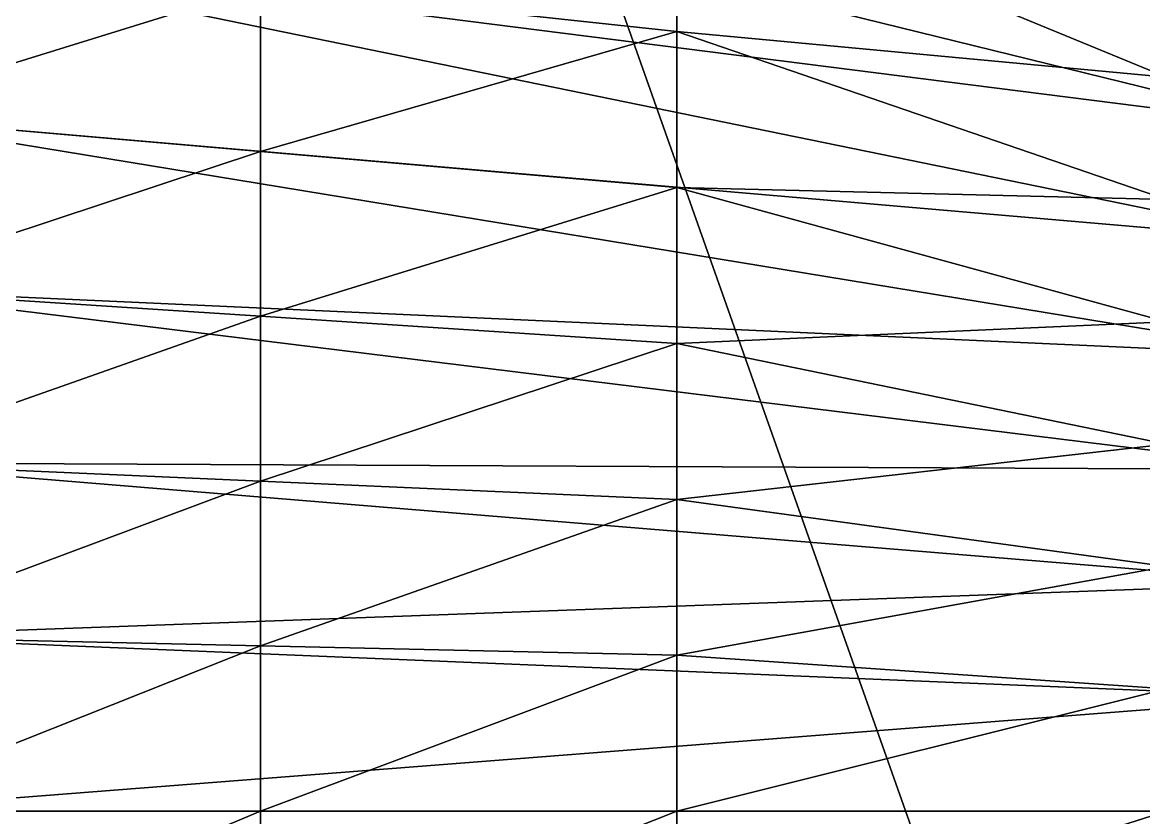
# Model space of a CAD drawing. Header units: metres. Extents: x -3 to 177, y -14 to 14.
# Drawn here: x 173.727 to 174.451, y -0.004 to 0.509 of the extents above; entities that cross this region are included whole.
import ezdxf

# ---------------------------------------------------------------- set-up
doc = ezdxf.new("R2010")
doc.units = ezdxf.units.M
doc.layers.add('FORE_PEAK', color=7, linetype='Continuous', true_color=0x74a6a7)
doc.layers.add('HULL', color=7, linetype='Continuous', true_color=0x528ba5)

msp = doc.modelspace()

# ---------------------------------------------------------------- linework, layer by layer
at = {"layer": 'FORE_PEAK'}
for points in [[(173.6125, 1.934, 15.07075), (173.6125, -1.934, 15.07075), (174.55709, -0.73185, 15.1)], [(173.6125, 1.934, 15.07075), (174.55709, -0.73185, 15.1), (174.55709, 0.73185, 15.1)], [(173.6125, 0.56106, 0.57468), (173.6125, 0.67314, 0.63308), (174.55709, 0.44129, 4.80179)], [(173.6125, 0.67314, 0.63308), (174.55709, 0.51483, 4.8492), (174.55709, 0.44129, 4.80179)], [(173.6125, 0.44899, 0.51628), (173.6125, 0.56106, 0.57468), (174.55709, 0.36775, 4.75442)], [(173.6125, 0.56106, 0.57468), (174.55709, 0.44129, 4.80179), (174.55709, 0.36775, 4.75442)], [(173.6125, 0.33691, 0.45787), (173.6125, 0.44899, 0.51628), (174.55709, 0.2942, 4.70708)], [(173.6125, 0.44899, 0.51628), (174.55709, 0.36775, 4.75442), (174.55709, 0.2942, 4.70708)], [(173.6125, 0.22484, 0.39947), (173.6125, 0.33691, 0.45787), (174.55709, 0.22065, 4.65978)], [(173.6125, 0.33691, 0.45787), (174.55709, 0.2942, 4.70708), (174.55709, 0.22065, 4.65978)], [(173.6125, 0.11276, 0.34107), (173.6125, 0.22484, 0.39947), (174.55709, 0.1471, 4.61252)], [(173.6125, 0.22484, 0.39947), (174.55709, 0.22065, 4.65978), (174.55709, 0.1471, 4.61252)], [(173.6125, 0.11276, 0.34107), (174.55709, 0.1471, 4.61252), (174.55709, 0.07355, 4.56529)], [(173.6125, 0, 0.28875), (173.6125, 0.11276, 0.34107), (174.55709, 0.07355, 4.56529)], [(173.6125, 0, 0.28875), (174.55709, 0.07355, 4.56529), (174.55709, 0, 4.5181)], [(173.6125, -0.11276, 0.34107), (173.6125, 0, 0.28875), (174.55709, 0, 4.5181)], [(173.6125, -0.11276, 0.34107), (174.55709, 0, 4.5181), (174.55709, -0.07355, 4.56529)]]:
    msp.add_3dface(points, dxfattribs=at)
at = {"layer": 'HULL'}
for points in [[(173.88125, 0.53214, 0.64659), (174.15, 0.60387, 0.78519), (174.15, 0.50322, 0.71849)], [(174.15, 0.50322, 0.71849), (174.15, 0.60387, 0.78519), (174.46625, 0.4737, 4.00119)], [(174.15, 0.60387, 0.78519), (174.46625, 0.55264, 4.05244), (174.46625, 0.4737, 4.00119)], [(173.6125, 0.44899, 0.51628), (173.6125, 0.56106, 0.57468), (173.88125, 0.53214, 0.64659)], [(173.6125, 0.44899, 0.51628), (173.88125, 0.53214, 0.64659), (173.88125, 0.42578, 0.58404)], [(173.88125, 0.42578, 0.58404), (173.88125, 0.53214, 0.64659), (174.15, 0.50322, 0.71849)], [(173.88125, 0.42578, 0.58404), (174.15, 0.50322, 0.71849), (174.15, 0.40258, 0.6518)], [(174.15, 0.40258, 0.6518), (174.15, 0.50322, 0.71849), (174.46625, 0.39475, 3.94996)], [(174.15, 0.50322, 0.71849), (174.46625, 0.4737, 4.00119), (174.46625, 0.39475, 3.94996)], [(173.6125, 0.33691, 0.45787), (173.6125, 0.44899, 0.51628), (173.88125, 0.42578, 0.58404)], [(173.6125, 0.33691, 0.45787), (173.88125, 0.42578, 0.58404), (173.88125, 0.31942, 0.52149)], [(173.88125, 0.31942, 0.52149), (173.88125, 0.42578, 0.58404), (174.15, 0.40258, 0.6518)], [(173.88125, 0.31942, 0.52149), (174.15, 0.40258, 0.6518), (174.15, 0.30193, 0.5851)], [(174.15, 0.30193, 0.5851), (174.15, 0.40258, 0.6518), (174.46625, 0.3158, 3.89877)], [(174.15, 0.40258, 0.6518), (174.46625, 0.39475, 3.94996), (174.46625, 0.3158, 3.89877)], [(173.6125, 0.22484, 0.39947), (173.6125, 0.33691, 0.45787), (173.88125, 0.31942, 0.52149)], [(173.6125, 0.22484, 0.39947), (173.88125, 0.31942, 0.52149), (173.88125, 0.21306, 0.45894)], [(173.88125, 0.21306, 0.45894), (173.88125, 0.31942, 0.52149), (174.15, 0.30193, 0.5851)], [(174.15, 0.30193, 0.5851), (174.46625, 0.3158, 3.89877), (174.46625, 0.23685, 3.8476)], [(173.88125, 0.21306, 0.45894), (174.15, 0.30193, 0.5851), (174.15, 0.20129, 0.5184)], [(174.15, 0.20129, 0.5184), (174.15, 0.30193, 0.5851), (174.46625, 0.23685, 3.8476)], [(174.15, 0.20129, 0.5184), (174.46625, 0.23685, 3.8476), (174.46625, 0.1579, 3.79646)], [(173.6125, 0.11276, 0.34107), (173.6125, 0.22484, 0.39947), (173.88125, 0.21306, 0.45894)], [(173.6125, 0.11276, 0.34107), (173.88125, 0.21306, 0.45894), (173.88125, 0.1067, 0.39638)], [(173.88125, 0.1067, 0.39638), (173.88125, 0.21306, 0.45894), (174.15, 0.20129, 0.5184)], [(173.88125, 0.1067, 0.39638), (174.15, 0.20129, 0.5184), (174.15, 0.10064, 0.4517)], [(174.15, 0.10064, 0.4517), (174.15, 0.20129, 0.5184), (174.46625, 0.1579, 3.79646)], [(174.15, 0.10064, 0.4517), (174.46625, 0.1579, 3.79646), (174.46625, 0.07895, 3.74535)], [(173.6125, 0, 0.28875), (173.6125, 0.11276, 0.34107), (173.88125, 0.1067, 0.39638)], [(173.6125, 0, 0.28875), (173.88125, 0.1067, 0.39638), (173.88125, 0, 0.33688)], [(173.88125, 0, 0.33688), (173.88125, 0.1067, 0.39638), (174.15, 0.10064, 0.4517)], [(173.88125, 0, 0.33688), (174.15, 0.10064, 0.4517), (174.15, 0, 0.385)], [(174.15, 0, 0.385), (174.15, 0.10064, 0.4517), (174.46625, 0.07895, 3.74535)], [(174.15, 0, 0.385), (174.46625, 0.07895, 3.74535), (174.46625, 0, 3.69427)], [(173.6125, -0.11276, 0.34107), (173.6125, 0, 0.28875), (173.88125, 0, 0.33688)], [(173.6125, -0.11276, 0.34107), (173.88125, 0, 0.33688), (173.88125, -0.1067, 0.39638)], [(173.88125, -0.1067, 0.39638), (173.88125, 0, 0.33688), (174.15, 0, 0.385)], [(173.88125, -0.1067, 0.39638), (174.15, 0, 0.385), (174.15, -0.10064, 0.4517)], [(174.15, -0.10064, 0.4517), (174.15, 0, 0.385), (174.46625, 0, 3.69427)], [(174.15, -0.10064, 0.4517), (174.46625, 0, 3.69427), (174.46625, -0.07895, 3.74535)]]:
    msp.add_3dface(points, dxfattribs=at)

doc.saveas('drawing.dxf')
